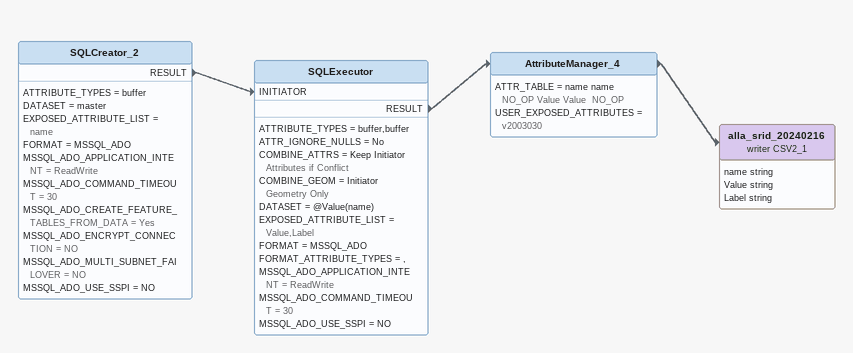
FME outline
SQLCreator_2
    ATTRIBUTE_TYPES = buffer
    DATASET = master
    EXPOSED_ATTRIBUTE_LIST = name
    FORMAT = MSSQL_ADO
    MSSQL_ADO_APPLICATION_INTENT = ReadWrite
    MSSQL_ADO_COMMAND_TIMEOUT = 30
    MSSQL_ADO_CREATE_FEATURE_TABLES_FROM_DATA = Yes
    MSSQL_ADO_ENCRYPT_CONNECTION = NO
    MSSQL_ADO_MULTI_SUBNET_FAILOVER = NO
    MSSQL_ADO_USE_SSPI = NO
    RESULT -> SQLExecutor [INITIATOR]
SQLExecutor
    ATTRIBUTE_TYPES = buffer,buffer
    ATTR_IGNORE_NULLS = No
    COMBINE_ATTRS = Keep Initiator Attributes if Conflict
    COMBINE_GEOM = Initiator Geometry Only
    DATASET = @Value(name)
    EXPOSED_ATTRIBUTE_LIST = Value,Label
    FORMAT = MSSQL_ADO
    FORMAT_ATTRIBUTE_TYPES = ,
    MSSQL_ADO_APPLICATION_INTENT = ReadWrite
    MSSQL_ADO_COMMAND_TIMEOUT = 30
    MSSQL_ADO_USE_SSPI = NO
    RESULT -> AttributeManager_4
AttributeManager_4
    ATTR_TABLE = name name  NO_OP Value Value  NO_OP
    USER_EXPOSED_ATTRIBUTES = v2003030
    -> alla_srid_20240216 (writer CSV2_1)
alla_srid_20240216 (writer CSV2_1)
    attributes: name string, Value string, Label string
